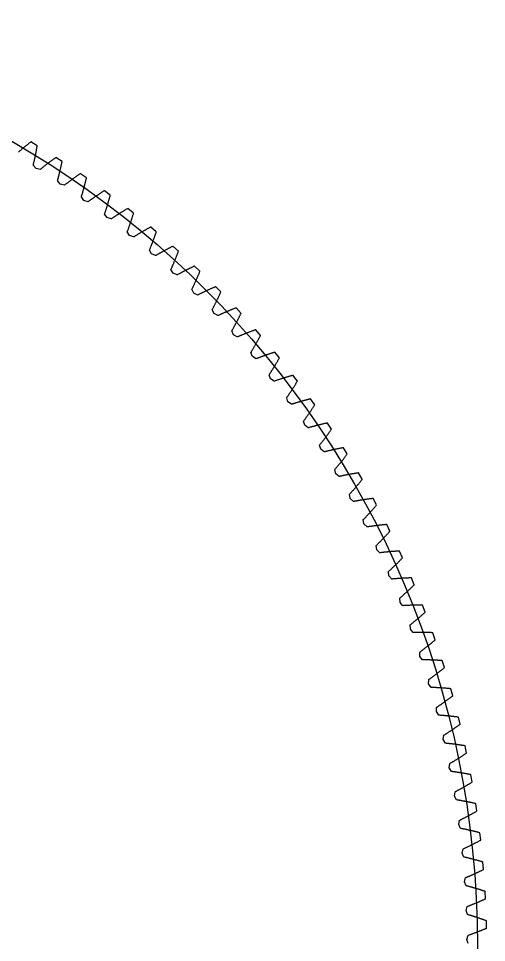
# Model space of a CAD drawing. Extents: x -119 to 119, y 119 to 356.
# Drawn here: x 59.4 to 118.7, y 238 to 355.2 of the extents above; entities that cross this region are included whole.
import ezdxf

# ---------------------------------------------------------------- set-up
doc = ezdxf.new("R2010")
doc.units = 0
doc.layers.get('0').update_dxf_attribs({"linetype": 'CONTINUOUS'})

msp = doc.modelspace()

# ---------------------------------------------------------------- linework, layer by layer
for points in [[(116.237484, 238.437872), (116.410599, 238.959588), (116.47122, 238.980528), (116.532096, 239.001667), (116.593281, 239.023031), (116.654721, 239.044621), (116.716471, 239.066409), (116.778476, 239.088422), (116.840762, 239.110661), (116.903331, 239.133126), (116.966182, 239.155817), (117.029315, 239.178733), (117.092702, 239.201875), (117.156371, 239.225243), (117.220323, 239.248837), (117.284556, 239.272657), (117.349044, 239.296702), (117.413814, 239.320973), (117.478866, 239.345498), (117.544173, 239.370249), (117.609761, 239.395226), (117.675632, 239.420428), (117.741756, 239.445885), (117.808135, 239.471567), (117.874796, 239.497503), (117.941739, 239.523665), (118.008936, 239.550053), (118.076416, 239.576695), (118.144149, 239.60359), (118.212136, 239.630712), (118.280406, 239.658088), (118.348929, 239.685717), (118.417735, 239.713572), (118.486795, 239.741682), (118.556109, 239.770045), (118.625676, 239.798662), (118.695526, 239.827506), (118.747681, 239.856292), (118.726627, 240.785283), (118.673231, 240.811671), (118.602167, 240.837325), (118.531358, 240.862753), (118.46083, 240.887956), (118.390557, 240.912904), (118.320566, 240.937627), (118.250857, 240.962095), (118.18143, 240.986366), (118.112286, 241.010384), (118.043396, 241.034175), (117.974787, 241.05774), (117.906461, 241.08108), (117.838418, 241.104166), (117.770656, 241.127054), (117.703148, 241.149717), (117.635951, 241.172153), (117.569008, 241.194336), (117.502347, 241.216321), (117.435997, 241.23808), (117.3699, 241.259642), (117.304086, 241.28095), (117.238582, 241.30206), (117.173333, 241.322945), (117.108393, 241.343632), (117.043736, 241.364093), (116.979333, 241.384328), (116.91524, 241.404366), (116.85143, 241.424178), (116.787902, 241.443792), (116.724684, 241.463181), (116.661748, 241.482372), (116.599067, 241.501366), (116.536696, 241.520133), (116.474635, 241.538704), (116.412857, 241.557076), (116.351332, 241.575223), (116.154793, 242.088585), (116.154793, 242.088585), (116.311426, 242.615466), (116.371342, 242.638298), (116.43154, 242.661355), (116.49202, 242.68461), (116.552754, 242.70812), (116.613799, 242.731854), (116.675069, 242.755815), (116.73665, 242.780002), (116.798457, 242.804414), (116.860574, 242.82908), (116.922945, 242.853944), (116.985598, 242.879062), (117.048506, 242.904433), (117.111667, 242.930003), (117.175111, 242.955826), (117.238836, 242.981903), (117.302788, 243.008206), (117.36705, 243.034764), (117.431538, 243.061546), (117.496308, 243.088555), (117.56136, 243.115846), (117.626638, 243.143334), (117.692198, 243.171105), (117.758012, 243.199102), (117.824109, 243.22738), (117.890431, 243.255856), (117.957036, 243.284615), (118.023894, 243.313627), (118.091006, 243.342866), (118.158373, 243.372386), (118.225993, 243.402132), (118.293896, 243.432132), (118.362024, 243.462415), (118.430407, 243.492923), (118.499072, 243.523714), (118.567962, 243.554758), (118.619185, 243.585153), (118.568978, 244.513015), (118.514763, 244.53771), (118.442909, 244.561134), (118.371366, 244.584333), (118.300077, 244.607278), (118.22907, 244.630025), (118.158345, 244.652518), (118.087902, 244.674813), (118.017742, 244.696883), (117.947863, 244.718727), (117.878267, 244.740317), (117.808954, 244.761738), (117.739922, 244.782904), (117.671173, 244.803845), (117.602706, 244.824589), (117.534549, 244.845106), (117.466674, 244.865426), (117.399082, 244.88552), (117.331772, 244.905389), (117.264744, 244.92506), (117.198027, 244.944533), (117.131564, 244.963781), (117.065411, 244.982802), (116.999568, 245.001627), (116.93398, 245.020253), (116.868702, 245.038682), (116.803734, 245.056886), (116.739021, 245.074892), (116.674646, 245.0927), (116.610525, 245.11031), (116.546715, 245.127695), (116.483186, 245.144911), (116.419969, 245.161901), (116.357061, 245.178721), (116.294408, 245.195344), (116.232093, 245.211741), (116.170033, 245.227969), (115.957463, 245.734896), (115.957463, 245.734896), (116.097473, 246.266462), (116.156655, 246.291156), (116.216091, 246.316077), (116.27581, 246.341223), (116.335782, 246.366623), (116.396036, 246.392277), (116.456545, 246.418128), (116.517307, 246.444234), (116.578352, 246.470593), (116.63965, 246.497179), (116.701203, 246.524018), (116.76301, 246.551083), (116.825099, 246.578402), (116.887442, 246.605975), (116.950038, 246.633774), (117.012889, 246.661827), (117.076022, 246.690134), (117.13941, 246.718667), (117.203022, 246.747482), (117.266918, 246.776522), (117.331067, 246.805817), (117.39547, 246.835366), (117.460099, 246.865168), (117.52501, 246.895225), (117.590175, 246.925536), (117.655594, 246.956128), (117.721239, 246.986947), (117.787166, 247.018048), (117.853319, 247.049375), (117.919726, 247.080984), (117.986387, 247.112846), (118.053302, 247.144992), (118.120442, 247.177362), (118.187865, 247.210016), (118.255514, 247.242951), (118.323388, 247.27614), (118.373624, 247.308116), (118.294291, 248.233974), (118.239342, 248.256947), (118.166811, 248.278086), (118.094534, 248.299026), (118.022568, 248.319742), (117.950883, 248.340231), (117.879481, 248.360494), (117.808361, 248.38056), (117.737551, 248.400429), (117.667024, 248.420043), (117.596779, 248.43946), (117.526844, 248.45868), (117.457164, 248.477673), (117.387822, 248.496469), (117.318734, 248.515039), (117.249956, 248.533412), (117.181461, 248.551587), (117.113276, 248.569536), (117.045373, 248.587288), (116.977781, 248.604842), (116.910471, 248.622199), (116.843443, 248.63933), (116.776726, 248.656292), (116.710319, 248.673056), (116.644194, 248.689594), (116.57838, 248.705963), (116.512848, 248.722106), (116.447626, 248.73808), (116.382687, 248.753856), (116.318058, 248.769434), (116.25374, 248.784816), (116.189704, 248.800027), (116.125978, 248.815042), (116.062562, 248.829858), (115.999429, 248.844506), (115.936607, 248.858955), (115.874094, 248.873208), (115.645692, 249.373192), (115.645692, 249.373192), (115.768938, 249.908907), (115.827302, 249.935436), (115.885948, 249.962218), (115.944848, 249.989255), (116.004001, 250.016518), (116.063409, 250.044035), (116.123071, 250.071777), (116.182987, 250.099802), (116.243156, 250.128052), (116.30358, 250.156557), (116.364286, 250.185287), (116.425218, 250.214299), (116.486404, 250.243566), (116.547844, 250.273058), (116.609566, 250.302804), (116.671513, 250.332833), (116.733687, 250.363087), (116.796143, 250.393623), (116.858852, 250.424414), (116.921788, 250.455458), (116.984978, 250.486757), (117.048421, 250.518309), (117.11209, 250.550144), (117.176042, 250.582204), (117.240219, 250.614547), (117.304622, 250.647172), (117.36928, 250.680051), (117.434191, 250.713184), (117.499328, 250.746599), (117.564718, 250.780268), (117.630335, 250.814219), (117.696206, 250.848424), (117.762302, 250.882912), (117.828653, 250.917682), (117.895229, 250.952706), (117.962059, 250.988012), (118.01125, 251.021568), (117.902877, 251.944434), (117.847251, 251.965686), (117.774071, 251.984538), (117.701173, 252.003193), (117.628585, 252.02165), (117.556308, 252.039882), (117.484285, 252.057888), (117.412601, 252.075724), (117.341198, 252.093335), (117.270078, 252.110748), (117.199269, 252.127935), (117.128742, 252.144953), (117.058525, 252.161746), (116.98859, 252.17834), (116.918966, 252.194737), (116.849652, 252.210937), (116.78062, 252.226939), (116.711899, 252.242743), (116.643489, 252.258378), (116.57536, 252.273788), (116.507542, 252.289028), (116.440006, 252.304042), (116.372809, 252.318887), (116.305894, 252.333562), (116.23929, 252.348012), (116.172968, 252.362293), (116.106984, 252.376404), (116.041283, 252.390317), (115.975892, 252.404033), (115.910812, 252.41758), (115.846013, 252.430929), (115.781554, 252.444109), (115.717376, 252.457119), (115.653538, 252.469932), (115.589981, 252.482604), (115.526735, 252.49505), (115.4638, 252.507355), (115.21979, 252.999917), (115.21979, 252.999917), (115.32616, 253.539216), (115.383677, 253.567579), (115.441448, 253.596196), (115.499444, 253.625068), (115.557723, 253.654165), (115.616228, 253.683544), (115.674987, 253.713149), (115.733999, 253.743037), (115.793266, 253.773178), (115.852758, 253.803545), (115.912533, 253.834194), (115.972534, 253.865098), (116.03276, 253.896255), (116.093268, 253.927666), (116.153974, 253.95936), (116.214962, 253.991308), (116.276176, 254.023509), (116.337644, 254.055993), (116.399338, 254.088731), (116.461286, 254.121722), (116.52346, 254.154996), (116.585859, 254.188524), (116.648512, 254.222335), (116.71142, 254.256399), (116.774524, 254.290745), (116.837912, 254.325374), (116.901496, 254.360257), (116.965335, 254.395422), (117.029399, 254.430869), (117.09369, 254.46657), (117.158206, 254.502581), (117.222976, 254.538847), (117.287943, 254.575366), (117.353165, 254.612196), (117.418612, 254.649309), (117.484285, 254.686675), (117.532432, 254.721783), (117.395103, 255.640812), (117.338828, 255.660285), (117.265083, 255.676852), (117.191649, 255.693192), (117.118525, 255.709335), (117.045712, 255.725309), (116.973181, 255.741057), (116.900932, 255.756608), (116.829022, 255.77196), (116.757394, 255.787144), (116.686076, 255.802102), (116.615041, 255.81689), (116.544344, 255.831453), (116.47393, 255.845874), (116.403826, 255.86007), (116.334032, 255.874068), (116.264549, 255.887897), (116.195348, 255.901557), (116.126458, 255.915019), (116.057906, 255.928283), (115.989636, 255.941378), (115.921677, 255.954276), (115.854028, 255.967004), (115.78669, 255.979563), (115.719662, 255.991924), (115.652945, 256.004116), (115.58651, 256.016139), (115.520414, 256.027964), (115.454628, 256.039648), (115.389152, 256.051135), (115.323987, 256.062452), (115.259132, 256.0736), (115.194588, 256.084578), (115.130354, 256.095387), (115.066431, 256.106027), (115.002846, 256.116497), (114.939544, 256.126827), (114.68021, 256.611487), (114.68021, 256.611487), (114.769561, 257.153862), (114.826147, 257.184003), (114.882986, 257.214426), (114.94008, 257.245104), (114.997399, 257.276036), (115.054973, 257.307221), (115.112772, 257.338661), (115.170797, 257.370382), (115.229104, 257.402358), (115.287608, 257.434588), (115.346367, 257.4671), (115.40538, 257.499866), (115.464618, 257.532914), (115.524082, 257.566216), (115.583801, 257.599801), (115.643716, 257.633639), (115.703914, 257.66776), (115.76431, 257.702135), (115.82496, 257.736792), (115.885835, 257.771731), (115.946936, 257.806924), (116.008263, 257.842399), (116.069816, 257.878157), (116.131594, 257.914196), (116.193626, 257.950518), (116.255856, 257.987094), (116.31834, 258.023981), (116.381022, 258.061121), (116.443958, 258.098572), (116.507091, 258.136277), (116.57045, 258.174264), (116.634034, 258.212562), (116.697845, 258.251113), (116.761881, 258.289975), (116.826115, 258.32912), (116.890602, 258.368546), (116.937592, 258.405122), (116.771476, 259.319381), (116.714609, 259.337076), (116.640412, 259.351328), (116.566498, 259.365355), (116.492895, 259.379212), (116.419602, 259.392872), (116.346591, 259.406334), (116.273919, 259.419598), (116.201557, 259.432693), (116.129477, 259.445619), (116.057736, 259.458347), (115.986278, 259.470878), (115.915158, 259.483239), (115.84432, 259.495403), (115.773793, 259.507397), (115.703604, 259.519222), (115.633698, 259.53085), (115.56413, 259.542336), (115.494844, 259.553597), (115.425897, 259.564717), (115.357261, 259.575667), (115.288935, 259.58642), (115.220919, 259.597031), (115.153214, 259.607445), (115.08582, 259.617718), (115.018764, 259.627793), (114.95199, 259.637728), (114.885555, 259.647464), (114.81943, 259.65706), (114.753616, 259.666486), (114.68814, 259.675771), (114.622975, 259.684887), (114.55812, 259.693833), (114.493576, 259.70261), (114.429342, 259.711246), (114.365447, 259.719713), (114.301863, 259.728039), (114.02743, 260.204317), (114.02743, 260.204317), (114.099707, 260.749232), (114.155333, 260.781151), (114.211185, 260.813324), (114.267262, 260.84578), (114.323594, 260.878489), (114.380151, 260.911481), (114.436934, 260.944727), (114.493943, 260.978227), (114.551206, 261.012037), (114.608695, 261.046101), (114.666409, 261.080419), (114.724349, 261.115048), (114.782515, 261.149931), (114.840907, 261.185067), (114.899525, 261.220514), (114.958368, 261.256216), (115.017437, 261.292199), (115.076732, 261.328464), (115.136253, 261.365012), (115.195999, 261.401842), (115.255971, 261.438954), (115.316169, 261.476349), (115.376565, 261.514026), (115.437186, 261.551984), (115.498033, 261.590226), (115.559106, 261.628749), (115.620377, 261.667554), (115.681873, 261.70667), (115.743595, 261.74604), (115.805514, 261.785721), (115.86766, 261.825712), (115.930003, 261.865957), (115.992571, 261.906512), (116.055338, 261.94735), (116.11833, 261.988498), (116.181547, 262.029928), (116.22738, 262.067971), (116.032619, 262.976558), (115.975215, 262.992475), (115.900595, 263.004356), (115.826286, 263.016069), (115.752287, 263.027612), (115.678599, 263.038957), (115.605221, 263.050133), (115.532154, 263.061111), (115.459397, 263.07192), (115.386979, 263.08256), (115.314843, 263.093031), (115.243046, 263.103304), (115.171559, 263.113435), (115.100382, 263.12337), (115.029516, 263.133163), (114.958989, 263.142758), (114.888772, 263.152184), (114.818866, 263.16147), (114.74927, 263.170585), (114.679984, 263.179504), (114.611037, 263.188281), (114.542401, 263.196917), (114.474103, 263.205355), (114.406087, 263.213652), (114.33841, 263.22178), (114.271072, 263.229767), (114.204044, 263.237585), (114.137327, 263.245261), (114.07092, 263.252768), (114.004852, 263.260134), (113.939094, 263.267331), (113.873675, 263.274387), (113.808566, 263.281301), (113.743796, 263.288046), (113.679337, 263.29465), (113.615188, 263.301113), (113.551377, 263.307435), (113.262128, 263.774851), (113.262128, 263.774851), (113.317246, 264.32177), (113.371828, 264.355439), (113.426663, 264.389334), (113.481697, 264.423539), (113.536956, 264.457998), (113.592441, 264.49274), (113.64818, 264.527764), (113.704116, 264.56307), (113.760278, 264.59863), (113.816638, 264.634472), (113.873252, 264.670625), (113.930091, 264.707031), (113.987128, 264.74372), (114.044391, 264.780691), (114.10188, 264.817945), (114.159566, 264.85548), (114.217478, 264.893326), (114.275616, 264.931426), (114.333951, 264.969837), (114.392512, 265.008501), (114.451271, 265.047476), (114.510256, 265.086733), (114.569466, 265.126301), (114.628874, 265.16615), (114.688479, 265.206282), (114.74831, 265.246697), (114.808339, 265.287421), (114.868565, 265.328428), (114.929017, 265.369746), (114.989666, 265.411345), (115.050514, 265.453255), (115.111558, 265.495447), (115.172829, 265.53795), (115.234297, 265.580735), (115.295962, 265.623858), (115.357825, 265.667236), (115.402445, 265.706691), (115.179235, 266.608729), (115.12138, 266.62284), (115.046421, 266.63238), (114.971774, 266.641749), (114.897436, 266.65095), (114.823438, 266.659981), (114.749749, 266.668814), (114.676372, 266.677507), (114.603304, 266.68603), (114.530576, 266.694384), (114.458186, 266.702596), (114.386078, 266.710612), (114.314309, 266.718486), (114.24285, 266.72619), (114.17173, 266.733726), (114.10092, 266.74112), (114.030421, 266.748345), (113.960261, 266.755428), (113.890439, 266.762343), (113.8209, 266.769088), (113.751727, 266.775692), (113.682836, 266.782155), (113.614313, 266.788448), (113.546072, 266.794601), (113.478169, 266.800612), (113.410605, 266.806482), (113.343351, 266.812183), (113.276436, 266.817743), (113.209832, 266.82319), (113.143566, 266.828468), (113.077639, 266.833604), (113.012022, 266.838599), (112.946716, 266.843454), (112.881777, 266.848167), (112.81712, 266.852739), (112.75283, 266.857198), (112.68885, 266.861516), (112.385038, 267.319619), (112.385038, 267.319619), (112.422968, 267.867977), (112.476478, 267.903339), (112.530184, 267.938956), (112.584117, 267.974854), (112.638276, 268.011063), (112.69266, 268.047526), (112.747242, 268.084272), (112.802049, 268.121299), (112.857054, 268.158637), (112.912285, 268.196229), (112.967742, 268.234132), (113.023396, 268.272288), (113.079248, 268.310755), (113.135325, 268.349504), (113.1916, 268.388564), (113.248101, 268.427906), (113.3048, 268.46753), (113.361696, 268.507436), (113.418818, 268.547652), (113.476109, 268.588151), (113.533626, 268.628961), (113.591368, 268.670052), (113.64928, 268.711454), (113.70739, 268.753138), (113.765725, 268.795133), (113.824258, 268.83741), (113.88296, 268.879997), (113.941888, 268.922867), (114.001014, 268.966075), (114.060309, 269.009566), (114.119829, 269.053338), (114.179519, 269.09745), (114.239435, 269.141843), (114.29952, 269.186547), (114.359803, 269.231562), (114.420255, 269.276886), (114.463604, 269.317724), (114.212201, 270.212312), (114.153922, 270.22456), (114.07871, 270.231757), (114.00378, 270.238784), (113.929216, 270.245642), (113.854964, 270.252331), (113.781022, 270.258879), (113.707418, 270.265257), (113.634125, 270.271466), (113.56117, 270.277534), (113.488526, 270.28346), (113.416221, 270.289218), (113.344254, 270.294834), (113.272598, 270.300281), (113.201252, 270.305586), (113.130245, 270.310751), (113.059577, 270.315775), (112.989219, 270.320629), (112.9192, 270.325342), (112.849491, 270.329914), (112.78012, 270.334345), (112.711089, 270.338635), (112.642396, 270.342783), (112.574014, 270.346791), (112.505942, 270.350657), (112.438236, 270.354383), (112.370842, 270.357995), (112.303758, 270.361466), (112.23704, 270.364768), (112.170633, 270.367986), (112.104565, 270.371034), (112.038836, 270.373969), (111.973416, 270.376791), (111.908336, 270.379613), (111.843594, 270.382153), (111.779163, 270.384693), (111.715098, 270.386951), (111.397034, 270.835289), (111.397034, 270.835289), (111.417721, 271.384578), (111.470101, 271.421606), (111.522679, 271.458888), (111.575455, 271.49648), (111.628456, 271.534354), (111.681655, 271.57251), (111.735052, 271.610949), (111.788674, 271.64967), (111.842494, 271.688701), (111.896511, 271.728043), (111.950726, 271.767639), (112.005166, 271.807545), (112.059776, 271.847762), (112.114612, 271.88826), (112.169646, 271.929042), (112.224876, 271.970133), (112.280277, 272.011535), (112.335903, 272.053219), (112.391726, 272.095186), (112.447747, 272.137491), (112.503938, 272.180078), (112.560354, 272.222948), (112.61694, 272.266156), (112.673723, 272.309646), (112.730703, 272.353447), (112.787882, 272.39753), (112.845229, 272.441952), (112.902774, 272.486656), (112.960489, 272.531699), (113.018429, 272.577024), (113.07651, 272.622659), (113.134817, 272.668605), (113.193266, 272.714861), (113.25194, 272.761456), (113.310755, 272.808333), (113.369796, 272.855521), (113.411847, 272.897713), (113.132447, 273.783947), (113.073801, 273.794389), (112.998391, 273.799187), (112.92332, 273.803844), (112.848559, 273.808359), (112.774109, 273.812734), (112.700026, 273.816939), (112.626253, 273.821003), (112.55279, 273.824926), (112.479695, 273.828708), (112.40691, 273.832348), (112.334435, 273.83582), (112.262327, 273.839178), (112.19053, 273.842367), (112.119071, 273.845443), (112.047923, 273.84835), (111.977142, 273.851172), (111.906671, 273.853712), (111.836539, 273.856252), (111.766717, 273.85851), (111.697262, 273.860768), (111.628118, 273.862744), (111.559312, 273.864719), (111.490816, 273.866695), (111.422688, 273.868388), (111.35487, 273.870081), (111.287419, 273.871492), (111.220278, 273.872904), (111.153476, 273.874032), (111.086985, 273.875161), (111.02086, 273.87629), (110.955046, 273.877137), (110.889598, 273.877984), (110.824462, 273.878548), (110.759663, 273.879112), (110.695204, 273.879395), (110.631083, 273.879677), (110.299105, 274.317799), (110.299105, 274.317799), (110.302548, 274.867483), (110.353715, 274.906119), (110.405079, 274.945038), (110.45667, 274.984266), (110.508457, 275.023778), (110.560414, 275.063599), (110.612597, 275.103703), (110.66495, 275.144089), (110.717528, 275.184785), (110.770275, 275.225792), (110.823248, 275.267081), (110.87639, 275.308681), (110.92973, 275.350591), (110.98324, 275.392783), (111.036975, 275.435286), (111.090879, 275.478099), (111.144981, 275.521194), (111.199253, 275.5646), (111.253722, 275.608316), (111.308388, 275.652343), (111.363224, 275.69668), (111.418257, 275.741328), (111.47346, 275.786257), (111.52886, 275.831526), (111.58443, 275.877105), (111.640197, 275.922966), (111.696105, 275.969166), (111.752239, 276.015648), (111.808514, 276.062468), (111.864987, 276.109599), (111.921629, 276.157041), (111.97844, 276.204793), (112.035421, 276.252884), (112.092599, 276.301256), (112.149918, 276.349968), (112.207435, 276.399018), (112.248132, 276.44248), (111.941046, 277.319514), (111.882118, 277.328094), (111.806567, 277.330634), (111.731383, 277.332892), (111.656509, 277.335149), (111.581974, 277.337125), (111.507778, 277.3391), (111.43392, 277.340794), (111.360402, 277.342487), (111.287193, 277.343898), (111.214323, 277.345309), (111.14182, 277.346438), (111.0696, 277.347567), (110.997746, 277.348414), (110.926231, 277.34926), (110.855054, 277.349825), (110.784188, 277.350389), (110.713661, 277.350954), (110.643501, 277.351236), (110.573651, 277.351405), (110.504139, 277.35149), (110.434967, 277.351434), (110.366133, 277.351264), (110.297637, 277.350982), (110.229481, 277.3507), (110.161634, 277.350135), (110.094155, 277.349571), (110.027014, 277.348724), (109.960212, 277.347878), (109.893721, 277.346749), (109.827596, 277.34562), (109.76181, 277.344491), (109.696335, 277.34308), (109.631226, 277.341669), (109.566456, 277.340258), (109.501996, 277.338564), (109.437904, 277.336871), (109.092323, 277.764353), (109.092323, 277.764353), (109.078494, 278.313868), (109.128419, 278.354084), (109.178542, 278.394612), (109.228862, 278.435449), (109.27938, 278.476569), (109.330095, 278.517999), (109.38098, 278.559712), (109.432034, 278.601734), (109.483313, 278.644068), (109.534762, 278.686712), (109.586381, 278.729638), (109.638197, 278.772902), (109.690182, 278.816449), (109.742365, 278.860306), (109.794717, 278.904474), (109.847267, 278.948952), (109.899986, 278.993741), (109.952875, 279.03884), (110.005932, 279.08425), (110.059188, 279.12997), (110.112612, 279.176), (110.166206, 279.222341), (110.21997, 279.268992), (110.273931, 279.315954), (110.328033, 279.363255), (110.382332, 279.410866), (110.436773, 279.458787), (110.491411, 279.507019), (110.54619, 279.555589), (110.601139, 279.60447), (110.656257, 279.653661), (110.711544, 279.703191), (110.767001, 279.753032), (110.822627, 279.803183), (110.878394, 279.853672), (110.934331, 279.904472), (110.973644, 279.949204), (110.639154, 280.816163), (110.579972, 280.822908), (110.504422, 280.822964), (110.429181, 280.822908), (110.354279, 280.82271), (110.279744, 280.822428), (110.20552, 280.821864), (110.131634, 280.821299), (110.058087, 280.820735), (109.984879, 280.819888), (109.912009, 280.819042), (109.839478, 280.817913), (109.767285, 280.816784), (109.695432, 280.815373), (109.623916, 280.813962), (109.55274, 280.812268), (109.481902, 280.810575), (109.411403, 280.808882), (109.341271, 280.806906), (109.271449, 280.80493), (109.201966, 280.802955), (109.132822, 280.800697), (109.064044, 280.798439), (108.995577, 280.795899), (108.927477, 280.793359), (108.859687, 280.790819), (108.792264, 280.787997), (108.725152, 280.785147), (108.658406, 280.782183), (108.591999, 280.779107), (108.525931, 280.775946), (108.460201, 280.772672), (108.394839, 280.769314), (108.329786, 280.765843), (108.265101, 280.762287), (108.200726, 280.758646), (108.136718, 280.754892), (107.777873, 281.171311), (107.777873, 281.171311), (107.7468, 281.720121), (107.795427, 281.76189), (107.84428, 281.803969), (107.893273, 281.846359), (107.942493, 281.889031), (107.991854, 281.932041), (108.041412, 281.975334), (108.091139, 282.018938), (108.141036, 282.06288), (108.191131, 282.107104), (108.241366, 282.151638), (108.291799, 282.196484), (108.342402, 282.241667), (108.393174, 282.287133), (108.444115, 282.332938), (108.495253, 282.379025), (108.546533, 282.42545), (108.597982, 282.472186), (108.649601, 282.519233), (108.701388, 282.566618), (108.753317, 282.614285), (108.805444, 282.662291), (108.857711, 282.710636), (108.910148, 282.759263), (108.962754, 282.808228), (109.01553, 282.857533), (109.068447, 282.907147), (109.121533, 282.957072), (109.17476, 283.007336), (109.228156, 283.05791), (109.281722, 283.108795), (109.335401, 283.160047), (109.389277, 283.211609), (109.443294, 283.263481), (109.497453, 283.315692), (109.551752, 283.368242), (109.589655, 283.414188), (109.2281, 284.270196), (109.168748, 284.275078), (109.093198, 284.272821), (109.018014, 284.270281), (108.943168, 284.267741), (108.868662, 284.265201), (108.794494, 284.262378), (108.720664, 284.2595), (108.647174, 284.25648), (108.574022, 284.253376), (108.501208, 284.25013), (108.428762, 284.246772), (108.356654, 284.243328), (108.284857, 284.239744), (108.213426, 284.236075), (108.142334, 284.232294), (108.071581, 284.228399), (108.001195, 284.22442), (107.931119, 284.220327), (107.86141, 284.216122), (107.79204, 284.211832), (107.72298, 284.20743), (107.654316, 284.202942), (107.585962, 284.198342), (107.517946, 284.193657), (107.450297, 284.18886), (107.382987, 284.183977), (107.316016, 284.17901), (107.249412, 284.173958), (107.183118, 284.168794), (107.11719, 284.163544), (107.051602, 284.158238), (106.986352, 284.15282), (106.921441, 284.147316), (106.856897, 284.141728), (106.792691, 284.136056), (106.728824, 284.130298), (106.357081, 284.535231), (106.357081, 284.535231), (106.308765, 285.082798), (106.356065, 285.126091), (106.403563, 285.169666), (106.451231, 285.21358), (106.499039, 285.257776), (106.547045, 285.302311), (106.59522, 285.347156), (106.643537, 285.392312), (106.692051, 285.437778), (106.740706, 285.483554), (106.789559, 285.529641), (106.838552, 285.576066), (106.887716, 285.622802), (106.93702, 285.669849), (106.986493, 285.717206), (107.036136, 285.764901), (107.085948, 285.812907), (107.135902, 285.861224), (107.186024, 285.909879), (107.236288, 285.958844), (107.286721, 286.008149), (107.337296, 286.057763), (107.388039, 286.107717), (107.438924, 286.15798), (107.48995, 286.208583), (107.541145, 286.259496), (107.592481, 286.310747), (107.643958, 286.362309), (107.695605, 286.41421), (107.747364, 286.466449), (107.799293, 286.519027), (107.851363, 286.571916), (107.903574, 286.625143), (107.955927, 286.67868), (108.00842, 286.732585), (108.061083, 286.7868), (108.097489, 286.833931), (107.709236, 287.678142), (107.649744, 287.681162), (107.574334, 287.676477), (107.499263, 287.671708), (107.42453, 287.666797), (107.350137, 287.661802), (107.276082, 287.656693), (107.202393, 287.6515), (107.129016, 287.646166), (107.056005, 287.640748), (106.983361, 287.635216), (106.911027, 287.6296), (106.83906, 287.623899), (106.767432, 287.618057), (106.696143, 287.612159), (106.625192, 287.606147), (106.554609, 287.600023), (106.484364, 287.593814), (106.414457, 287.587521), (106.344918, 287.581142), (106.275717, 287.57468), (106.206854, 287.568104), (106.138331, 287.561443), (106.070174, 287.554726), (106.002356, 287.547897), (105.934877, 287.540982), (105.867736, 287.533983), (105.800962, 287.526928), (105.734527, 287.519759), (105.668459, 287.512534), (105.60273, 287.505225), (105.537339, 287.49783), (105.472286, 287.49038), (105.407601, 287.482844), (105.343226, 287.475224), (105.279246, 287.467548), (105.215577, 287.459787), (104.831303, 287.852866), (104.831303, 287.852866), (104.765828, 288.398627), (104.811745, 288.44336), (104.857832, 288.48843), (104.904088, 288.533812), (104.950514, 288.579504), (104.997081, 288.625506), (105.043817, 288.671847), (105.090722, 288.718498), (105.137768, 288.76546), (105.184984, 288.812732), (105.232341, 288.860343), (105.279839, 288.908292), (105.327506, 288.956524), (105.375343, 289.005123), (105.423293, 289.054004), (105.471412, 289.103223), (105.5197, 289.152782), (105.568101, 289.20265), (105.616671, 289.252858), (105.665383, 289.303375), (105.714236, 289.354232), (105.763229, 289.405427), (105.812364, 289.456932), (105.86164, 289.508777), (105.911057, 289.56096), (105.960644, 289.613453), (106.010343, 289.666285), (106.060184, 289.719456), (106.110165, 289.772965), (106.16026, 289.826785), (106.210523, 289.880943), (106.2609, 289.935468), (106.311418, 289.990304), (106.362048, 290.045479), (106.41282, 290.100992), (106.463733, 290.156815), (106.498672, 290.205075), (106.084088, 291.036671), (106.024539, 291.0378), (105.949298, 291.030745), (105.874397, 291.023604), (105.799862, 291.01638), (105.725666, 291.009042), (105.651808, 291.001619), (105.578317, 290.994084), (105.505165, 290.986464), (105.432352, 290.978759), (105.359906, 290.970942), (105.287798, 290.963068), (105.216029, 290.955081), (105.144626, 290.947009), (105.073563, 290.938853), (105.002838, 290.930612), (104.93248, 290.922315), (104.862461, 290.913905), (104.792808, 290.90541), (104.723494, 290.896858), (104.654519, 290.888194), (104.585883, 290.879474), (104.517613, 290.870668), (104.449711, 290.861806), (104.382118, 290.85286), (104.314893, 290.843829), (104.248035, 290.834741), (104.181515, 290.825569), (104.115334, 290.81634), (104.04952, 290.807027), (103.984044, 290.797657), (103.918907, 290.788203), (103.854137, 290.77872), (103.789706, 290.769153), (103.725613, 290.759529), (103.661887, 290.749821), (103.598528, 290.740084), (103.202091, 291.120886), (103.202091, 291.120886), (103.119484, 291.664334), (103.163991, 291.710477), (103.208638, 291.756987), (103.253455, 291.80378), (103.298413, 291.850911), (103.343512, 291.898352), (103.388781, 291.946132), (103.43419, 291.994223), (103.479741, 292.042652), (103.525433, 292.091392), (103.571266, 292.140471), (103.61724, 292.18986), (103.663383, 292.239587), (103.709639, 292.289653), (103.756065, 292.34003), (103.802603, 292.390745), (103.849283, 292.441771), (103.896104, 292.493164), (103.943065, 292.544867), (103.990168, 292.59688), (104.037412, 292.649261), (104.084769, 292.701952), (104.132267, 292.754981), (104.179906, 292.80835), (104.227658, 292.862028), (104.275551, 292.916074), (104.323557, 292.970458), (104.371704, 293.025153), (104.419993, 293.080186), (104.468394, 293.135586), (104.516908, 293.191297), (104.565535, 293.247346), (104.614303, 293.303762), (104.663212, 293.360489), (104.712206, 293.417554), (104.76134, 293.474987), (104.794756, 293.524291), (104.354235, 294.342481), (104.294686, 294.341635), (104.2197, 294.332237), (104.14508, 294.322754), (104.070799, 294.313187), (103.996857, 294.303506), (103.923282, 294.29377), (103.850045, 294.283948), (103.777175, 294.274014), (103.704644, 294.264024), (103.63248, 294.253948), (103.560654, 294.243816), (103.489167, 294.233572), (103.418047, 294.223271), (103.347294, 294.212885), (103.276852, 294.202443), (103.206804, 294.191916), (103.137067, 294.181304), (103.067725, 294.170636), (102.998693, 294.159884), (102.930029, 294.149074), (102.861731, 294.138209), (102.793772, 294.127259), (102.726151, 294.116252), (102.658898, 294.105189), (102.591983, 294.094069), (102.525435, 294.082865), (102.459226, 294.071633), (102.393383, 294.060316), (102.327879, 294.048942), (102.262714, 294.037512), (102.197916, 294.026054), (102.133485, 294.014511), (102.069392, 294.00294), (102.005638, 293.991284), (101.942251, 293.9796), (101.879202, 293.96786), (101.471024, 294.336018), (101.471024, 294.336018), (101.371372, 294.876615), (101.414411, 294.924141), (101.457591, 294.972006), (101.500912, 295.02021), (101.544374, 295.068724), (101.587949, 295.117576), (101.631694, 295.16674), (101.675551, 295.216241), (101.719578, 295.266082), (101.763717, 295.316233), (101.807998, 295.366722), (101.852391, 295.417522), (101.896926, 295.468689), (101.941602, 295.520166), (101.986419, 295.571982), (102.031348, 295.624137), (102.076419, 295.676602), (102.121603, 295.729434), (102.166928, 295.782577), (102.212366, 295.836058), (102.257916, 295.889878), (102.303608, 295.944036), (102.349413, 295.998533), (102.39533, 296.053369), (102.441389, 296.108543), (102.487561, 296.164056), (102.533845, 296.219908), (102.580242, 296.276099), (102.626781, 296.332628), (102.673404, 296.389496), (102.72014, 296.44673), (102.767017, 296.504275), (102.813979, 296.562187), (102.861054, 296.620438), (102.908241, 296.679027), (102.955542, 296.737955), (102.987404, 296.788276), (102.521399, 297.592242), (102.461907, 297.589702), (102.387259, 297.577962), (102.31295, 297.566136), (102.239008, 297.554227), (102.165432, 297.54226), (102.092196, 297.53021), (102.019298, 297.518074), (101.946766, 297.505882), (101.874602, 297.493605), (101.802777, 297.481272), (101.731318, 297.468883), (101.660198, 297.456408), (101.589417, 297.443878), (101.519002, 297.431262), (101.448955, 297.418619), (101.379246, 297.405891), (101.309904, 297.393106), (101.2409, 297.380265), (101.172264, 297.367339), (101.103966, 297.354385), (101.036035, 297.341375), (100.968443, 297.328308), (100.901218, 297.315184), (100.834359, 297.302005), (100.767811, 297.288768), (100.701658, 297.275504), (100.635844, 297.262183), (100.570369, 297.248806), (100.50526, 297.2354), (100.44049, 297.22191), (100.376087, 297.20842), (100.312051, 297.194873), (100.248353, 297.18127), (100.184994, 297.167639), (100.122002, 297.153979), (100.059377, 297.140263), (99.639797, 297.495412), (99.639797, 297.495412), (99.52324, 298.032593), (99.564754, 298.081474), (99.60641, 298.130666), (99.648179, 298.180196), (99.690089, 298.230064), (99.73214, 298.280243), (99.774304, 298.330761), (99.81661, 298.381618), (99.859028, 298.432813), (99.901558, 298.484318), (99.94423, 298.536162), (99.987015, 298.588374), (100.029941, 298.640895), (100.07298, 298.693755), (100.116132, 298.746954), (100.159397, 298.800492), (100.202802, 298.85434), (100.246293, 298.908555), (100.289924, 298.963108), (100.333669, 299.018), (100.377498, 299.073231), (100.421468, 299.128773), (100.465551, 299.184681), (100.509719, 299.240956), (100.554028, 299.297542), (100.598422, 299.354466), (100.642928, 299.411757), (100.687547, 299.469358), (100.73228, 299.527327), (100.777096, 299.585634), (100.822026, 299.644308), (100.867041, 299.703292), (100.912196, 299.762644), (100.957408, 299.822362), (101.002733, 299.882391), (101.048171, 299.942786), (101.078397, 299.994094), (100.587387, 300.783018), (100.528007, 300.778531), (100.453754, 300.764448), (100.379869, 300.75028), (100.30635, 300.736056), (100.23317, 300.721776), (100.160356, 300.707439), (100.087882, 300.693018), (100.015774, 300.678568), (99.944005, 300.664033), (99.872602, 300.649442), (99.801567, 300.634795), (99.73087, 300.62012), (99.660541, 300.605359), (99.59055, 300.590543), (99.520925, 300.575698), (99.451668, 300.560796), (99.382749, 300.545839), (99.314198, 300.530824), (99.245984, 300.515782), (99.178138, 300.500683), (99.110631, 300.485528), (99.043518, 300.470344), (98.976716, 300.455104), (98.910281, 300.439836), (98.844213, 300.42454), (98.778483, 300.409187), (98.713121, 300.393806), (98.648125, 300.378368), (98.583468, 300.36293), (98.519149, 300.347436), (98.455198, 300.331914), (98.391613, 300.316364), (98.328367, 300.300757), (98.265488, 300.28515), (98.202948, 300.269515), (98.140774, 300.253823), (97.710272, 300.595623), (97.710272, 300.595623), (97.576894, 301.12891), (97.616857, 301.179032), (97.656932, 301.229522), (97.697121, 301.28035), (97.73745, 301.331489), (97.777893, 301.382966), (97.818448, 301.43481), (97.859144, 301.486965), (97.899926, 301.539458), (97.94082, 301.59229), (97.981855, 301.645461), (98.022974, 301.698942), (98.064235, 301.75279), (98.105581, 301.806977), (98.147039, 301.861502), (98.188611, 301.916366), (98.230295, 301.971597), (98.272064, 302.027138), (98.313946, 302.083018), (98.35594, 302.139265), (98.398048, 302.195823), (98.44024, 302.252747), (98.482545, 302.31001), (98.524935, 302.36764), (98.567438, 302.42558), (98.610025, 302.483887), (98.652697, 302.542533), (98.695482, 302.601517), (98.73838, 302.660868), (98.781334, 302.720558), (98.824401, 302.780587), (98.867553, 302.840983), (98.910789, 302.901717), (98.954138, 302.962818), (98.997544, 303.024258), (99.041063, 303.086036), (99.06968, 303.138276), (98.554117, 303.911367), (98.494906, 303.905045), (98.421134, 303.88862), (98.347728, 303.872138), (98.274688, 303.855628), (98.201988, 303.839062), (98.129654, 303.822439), (98.05766, 303.805759), (97.98606, 303.789024), (97.914799, 303.77226), (97.843876, 303.755439), (97.773321, 303.738562), (97.703132, 303.721657), (97.63331, 303.704696), (97.563827, 303.687706), (97.494711, 303.67066), (97.425933, 303.653585), (97.357523, 303.636482), (97.289479, 303.619323), (97.221774, 303.602136), (97.154436, 303.58492), (97.087436, 303.567648), (97.020803, 303.550376), (96.954538, 303.533048), (96.88861, 303.515691), (96.82305, 303.498335), (96.757857, 303.480922), (96.693002, 303.46348), (96.628514, 303.446039), (96.564365, 303.428541), (96.500583, 303.411043), (96.43714, 303.393517), (96.374063, 303.375963), (96.311353, 303.358409), (96.248982, 303.340826), (96.186978, 303.323216), (96.125312, 303.305605), (95.684284, 303.633717), (95.684284, 303.633717), (95.534226, 304.162516), (95.572608, 304.213909), (95.611075, 304.265612), (95.649655, 304.317682), (95.688348, 304.370063), (95.727153, 304.42281), (95.766072, 304.475868), (95.805103, 304.529264), (95.844219, 304.583028), (95.883448, 304.637101), (95.922761, 304.691542), (95.962188, 304.746321), (96.001727, 304.801439), (96.041351, 304.856896), (96.081088, 304.912691), (96.12091, 304.968825), (96.160844, 305.025326), (96.200863, 305.082166), (96.240967, 305.139344), (96.281184, 305.196861), (96.321457, 305.254745), (96.361843, 305.312939), (96.402342, 305.371528), (96.442897, 305.430428), (96.483565, 305.489695), (96.52429, 305.5493), (96.565127, 305.609272), (96.606021, 305.669583), (96.647028, 305.730233), (96.688092, 305.791249), (96.72924, 305.852604), (96.770472, 305.914326), (96.81179, 305.976387), (96.853192, 306.038786), (96.89465, 306.101581), (96.936193, 306.164686), (96.963145, 306.2178), (96.423593, 306.974325), (96.36458, 306.96614), (96.291372, 306.947401), (96.21853, 306.928633), (96.146027, 306.909837), (96.073891, 306.890984), (96.002122, 306.872104), (95.930692, 306.853167), (95.859628, 306.834201), (95.788932, 306.81518), (95.718602, 306.796158), (95.648611, 306.77708), (95.578986, 306.757973), (95.509701, 306.738838), (95.44081, 306.719647), (95.37223, 306.700456), (95.304046, 306.681237), (95.236199, 306.661989), (95.16872, 306.642685), (95.101608, 306.623381), (95.034834, 306.604049), (94.968427, 306.584717), (94.902359, 306.565328), (94.836686, 306.54594), (94.771323, 306.526551), (94.706355, 306.507106), (94.641726, 306.487661), (94.577436, 306.468216), (94.513541, 306.448742), (94.449985, 306.429241), (94.386767, 306.409739), (94.323916, 306.390238), (94.261432, 306.370708), (94.199287, 306.351178), (94.137508, 306.331648), (94.076097, 306.312118), (94.015024, 306.29256), (93.563892, 306.606674), (93.563892, 306.606674), (93.397296, 307.130506), (93.434013, 307.183056), (93.470871, 307.235973), (93.507786, 307.2892), (93.544813, 307.342794), (93.581954, 307.396698), (93.619179, 307.45097), (93.656489, 307.50558), (93.693911, 307.560528), (93.731419, 307.615816), (93.769011, 307.67147), (93.806716, 307.727435), (93.844505, 307.783766), (93.882351, 307.840436), (93.92031, 307.897474), (93.958354, 307.954849), (93.996482, 308.012564), (94.034695, 308.070617), (94.072992, 308.129037), (94.111374, 308.187796), (94.149841, 308.246893), (94.188365, 308.306357), (94.227001, 308.36616), (94.265694, 308.42633), (94.304471, 308.486838), (94.343305, 308.547685), (94.382223, 308.608899), (94.421226, 308.67048), (94.460286, 308.732372), (94.49943, 308.794658), (94.538631, 308.857283), (94.577916, 308.920247), (94.617258, 308.983578), (94.656656, 309.047275), (94.696139, 309.111311), (94.735678, 309.175714), (94.760965, 309.229647), (94.197876, 309.968844), (94.139173, 309.958796), (94.066586, 309.937799), (93.994365, 309.916745), (93.922483, 309.895663), (93.850996, 309.874553), (93.779848, 309.853415), (93.709038, 309.832248), (93.638624, 309.811081), (93.568548, 309.789858), (93.498839, 309.768607), (93.429497, 309.747356), (93.360494, 309.726076), (93.291858, 309.704768), (93.223588, 309.683432), (93.155657, 309.662096), (93.088121, 309.640732), (93.020896, 309.619368), (92.954066, 309.597975), (92.887574, 309.576555), (92.82145, 309.555134), (92.755692, 309.533713), (92.690273, 309.512293), (92.62522, 309.490844), (92.560507, 309.469395), (92.496188, 309.447918), (92.43218, 309.426469), (92.368568, 309.404992), (92.305293, 309.383515), (92.242386, 309.362038), (92.179817, 309.34056), (92.117616, 309.319083), (92.055752, 309.297634), (91.994256, 309.276157), (91.933127, 309.25468), (91.872336, 309.233231), (91.811912, 309.211782), (91.351156, 309.511531), (91.351156, 309.511531), (91.168192, 310.029888), (91.203244, 310.083567), (91.238409, 310.137612), (91.273658, 310.191968), (91.308964, 310.246691), (91.344383, 310.301753), (91.379887, 310.357153), (91.415475, 310.41292), (91.451148, 310.469026), (91.486905, 310.52547), (91.522748, 310.582254), (91.558646, 310.639404), (91.594658, 310.696892), (91.630726, 310.75472), (91.66685, 310.812914), (91.703088, 310.871447), (91.739381, 310.930318), (91.77576, 310.989557), (91.812195, 311.049134), (91.848714, 311.109078), (91.88529, 311.16936), (91.921951, 311.23001), (91.958668, 311.290998), (91.995442, 311.352353), (92.0323, 311.414047), (92.069214, 311.47608), (92.106186, 311.538507), (92.143241, 311.601245), (92.180354, 311.664378), (92.217494, 311.72785), (92.254719, 311.79166), (92.292001, 311.855838), (92.329339, 311.920382), (92.366733, 311.985265), (92.404184, 312.050515), (92.441663, 312.116131), (92.465229, 312.170826), (91.879222, 312.891988), (91.820859, 312.880107), (91.748977, 312.856824), (91.677434, 312.833512), (91.606285, 312.810172), (91.535476, 312.786832), (91.465005, 312.763493), (91.394929, 312.740096), (91.325192, 312.7167), (91.255822, 312.693304), (91.186818, 312.66988), (91.118154, 312.646455), (91.049884, 312.623002), (90.981953, 312.599578), (90.914361, 312.576097), (90.847164, 312.552644), (90.780306, 312.529164), (90.713814, 312.505683), (90.647661, 312.482202), (90.581903, 312.458721), (90.516456, 312.43524), (90.451404, 312.411759), (90.38669, 312.388278), (90.322344, 312.364797), (90.258364, 312.341316), (90.194723, 312.317864), (90.131448, 312.294383), (90.068513, 312.27093), (90.005944, 312.247478), (89.943742, 312.224053), (89.881879, 312.200629), (89.820383, 312.177204), (89.759254, 312.153808), (89.698463, 312.130412), (89.638011, 312.107044), (89.577954, 312.083676), (89.518208, 312.060336), (89.04828, 312.345493), (89.04828, 312.345493), (88.849115, 312.857811), (88.882474, 312.912591), (88.915917, 312.96768), (88.949417, 313.023137), (88.98303, 313.078961), (89.016699, 313.135095), (89.050424, 313.191596), (89.084263, 313.248435), (89.11813, 313.305642), (89.152109, 313.363158), (89.186145, 313.42107), (89.220238, 313.479293), (89.254415, 313.537882), (89.288648, 313.596838), (89.322938, 313.656133), (89.357313, 313.715767), (89.391744, 313.775767), (89.426232, 313.836106), (89.460776, 313.896812), (89.495404, 313.957857), (89.530061, 314.019269), (89.564803, 314.081019), (89.599572, 314.143136), (89.634427, 314.20562), (89.66931, 314.268443), (89.704277, 314.331632), (89.739272, 314.39516), (89.774324, 314.459056), (89.809433, 314.523289), (89.84457, 314.58789), (89.879763, 314.652858), (89.915012, 314.718192), (89.95029, 314.783865), (89.985624, 314.849905), (90.021015, 314.916284), (90.056434, 314.983029), (90.078278, 315.038458), (89.469891, 315.740852), (89.411923, 315.727136), (89.340803, 315.701595), (89.27005, 315.676054), (89.199635, 315.650513), (89.129616, 315.624944), (89.059935, 315.599403), (88.990593, 315.573833), (88.921646, 315.548264), (88.853038, 315.522695), (88.784797, 315.497097), (88.716922, 315.471528), (88.649415, 315.445958), (88.582246, 315.420389), (88.515444, 315.39482), (88.449009, 315.36925), (88.382912, 315.343681), (88.317183, 315.31814), (88.25182, 315.292599), (88.186796, 315.267058), (88.122167, 315.241517), (88.057849, 315.216004), (87.993926, 315.190519), (87.930341, 315.165034), (87.867123, 315.13955), (87.804244, 315.114093), (87.741732, 315.088637), (87.679586, 315.063237), (87.61778, 315.037837), (87.55634, 315.012437), (87.495267, 314.987093), (87.434533, 314.96175), (87.374137, 314.936434), (87.314109, 314.911147), (87.254447, 314.885888), (87.195124, 314.860658), (87.136168, 314.835455), (86.65749, 315.105683), (86.65749, 315.105683), (86.442352, 315.61151), (86.473961, 315.667305), (86.505655, 315.723439), (86.537405, 315.779912), (86.56924, 315.836752), (86.601131, 315.89393), (86.633078, 315.951447), (86.66511, 316.00933), (86.697171, 316.067553), (86.729316, 316.126142), (86.761518, 316.18507), (86.793776, 316.244337), (86.82609, 316.30397), (86.858461, 316.363971), (86.89086, 316.42431), (86.923344, 316.485016), (86.955884, 316.546061), (86.988452, 316.607444), (87.021077, 316.669222), (87.053759, 316.731311), (87.086496, 316.793795), (87.119262, 316.856618), (87.152085, 316.919779), (87.184936, 316.983308), (87.217843, 317.047203), (87.250778, 317.111436), (87.28377, 317.176065), (87.31679, 317.241005), (87.349866, 317.306339), (87.382971, 317.372012), (87.416104, 317.438052), (87.449293, 317.504431), (87.482511, 317.571205), (87.515728, 317.638317), (87.549002, 317.705768), (87.582333, 317.773614), (87.602399, 317.829692), (86.972281, 318.512613), (86.914764, 318.497091), (86.844491, 318.469349), (86.774556, 318.441578), (86.704988, 318.413836), (86.635788, 318.386093), (86.566954, 318.358351), (86.498458, 318.330636), (86.43033, 318.302894), (86.362568, 318.27518), (86.295174, 318.247494), (86.228118, 318.21978), (86.161428, 318.192094), (86.095106, 318.164436), (86.029151, 318.136778), (85.963534, 318.109148), (85.898284, 318.081519), (85.833402, 318.053918), (85.768857, 318.026316), (85.704708, 317.998771), (85.64087, 317.971226), (85.577426, 317.943682), (85.514321, 317.916193), (85.451555, 317.888733), (85.389184, 317.861273), (85.327123, 317.833869), (85.265458, 317.806465), (85.204131, 317.77909), (85.143171, 317.75177), (85.082549, 317.72448), (85.022267, 317.697217), (84.962379, 317.669982), (84.90283, 317.642776), (84.84362, 317.615626), (84.784777, 317.588505), (84.726272, 317.561412), (84.668134, 317.534375), (84.181216, 317.789447), (84.181216, 317.789447), (83.950274, 318.288275), (83.980133, 318.345002), (84.010048, 318.402123), (84.04002, 318.459556), (84.070021, 318.517355), (84.100106, 318.575521), (84.130247, 318.634025), (84.160416, 318.692869), (84.190671, 318.752079), (84.220925, 318.811628), (84.251264, 318.871544), (84.281659, 318.931826), (84.312054, 318.992448), (84.342534, 319.053408), (84.373043, 319.114734), (84.403607, 319.176428), (84.4342, 319.238461), (84.464821, 319.30086), (84.495499, 319.363598), (84.526205, 319.426703), (84.556967, 319.490175), (84.587729, 319.553985), (84.618548, 319.618162), (84.649395, 319.682707), (84.680298, 319.74759), (84.711201, 319.812839), (84.742133, 319.878456), (84.773121, 319.944411), (84.804109, 320.010734), (84.835125, 320.077423), (84.866198, 320.144479), (84.89727, 320.211873), (84.928371, 320.279635), (84.959472, 320.347763), (84.990601, 320.416259), (85.021759, 320.485093), (85.040103, 320.541763), (84.388819, 321.204562), (84.331838, 321.187233), (84.26244, 321.15729), (84.193436, 321.127374), (84.124772, 321.097458), (84.056474, 321.067543), (83.988515, 321.037656), (83.920951, 321.007796), (83.853726, 320.977937), (83.786867, 320.948106), (83.720376, 320.918304), (83.654223, 320.888501), (83.588465, 320.858755), (83.523018, 320.829009), (83.457965, 320.799291), (83.393252, 320.769601), (83.328905, 320.739939), (83.264925, 320.710334), (83.201284, 320.680729), (83.13801, 320.651152), (83.075074, 320.621604), (83.012506, 320.592111), (82.950304, 320.562647), (82.888441, 320.533212), (82.826945, 320.503832), (82.765815, 320.474481), (82.705025, 320.445158), (82.644573, 320.415892), (82.584488, 320.386654), (82.524769, 320.357444), (82.46539, 320.328318), (82.406377, 320.299221), (82.347703, 320.270152), (82.289396, 320.24114), (82.231428, 320.212184), (82.173798, 320.183284), (82.116535, 320.154441), (81.621856, 320.394076), (81.621856, 320.394076), (81.375335, 320.885397), (81.403416, 320.943055), (81.431525, 321.00108), (81.459663, 321.059443), (81.487857, 321.118145), (81.516107, 321.177214), (81.544386, 321.23665), (81.572693, 321.296425), (81.601056, 321.356538), (81.629448, 321.417019), (81.657867, 321.477866), (81.686344, 321.539052), (81.714848, 321.600604), (81.743381, 321.662496), (81.77197, 321.724754), (81.800559, 321.787379), (81.829176, 321.850343), (81.85785, 321.913673), (81.886524, 321.977343), (81.915254, 322.041379), (81.943984, 322.105782), (81.972743, 322.170524), (82.001529, 322.235661), (82.030344, 322.301108), (82.059159, 322.36695), (82.08803, 322.433132), (82.116874, 322.49968), (82.145773, 322.566594), (82.174673, 322.633848), (82.203572, 322.701497), (82.2325, 322.769456), (82.261456, 322.83781), (82.290412, 322.906531), (82.319368, 322.975591), (82.348352, 323.045018), (82.377308, 323.114811), (82.393846, 323.172018), (81.722073, 323.814045), (81.665657, 323.794938), (81.597246, 323.762822), (81.529202, 323.730761), (81.461525, 323.698701), (81.394187, 323.666668), (81.327216, 323.634636), (81.260611, 323.60266), (81.194374, 323.570713), (81.128475, 323.538822), (81.062943, 323.506931), (80.997778, 323.475068), (80.93298, 323.443261), (80.86852, 323.411483), (80.804399, 323.379733), (80.740673, 323.34804), (80.677286, 323.316374), (80.614266, 323.284737), (80.551584, 323.253156), (80.48927, 323.221604), (80.427294, 323.190108), (80.365685, 323.158668), (80.304442, 323.127257), (80.243539, 323.095902), (80.183002, 323.064604), (80.122804, 323.033334), (80.062973, 323.00212), (80.003481, 322.970962), (79.944355, 322.939862), (79.885568, 322.908789), (79.82712, 322.877801), (79.769039, 322.846869), (79.711324, 322.815994), (79.653948, 322.785147), (79.596911, 322.754385), (79.540241, 322.723679), (79.48391, 322.693058), (78.981921, 322.917058), (78.981921, 322.917058), (78.720132, 323.400392), (78.74635, 323.458896), (78.772625, 323.517768), (78.798928, 323.576978), (78.825259, 323.636555), (78.851619, 323.696471), (78.878035, 323.756754), (78.904451, 323.817375), (78.930923, 323.878392), (78.957396, 323.939718), (78.983896, 324.001412), (79.010425, 324.063473), (79.036982, 324.1259), (79.063568, 324.188667), (79.090181, 324.251772), (79.116795, 324.315272), (79.143437, 324.379082), (79.170078, 324.443288), (79.196748, 324.507832), (79.223447, 324.572743), (79.250145, 324.638021), (79.276871, 324.703638), (79.303598, 324.769621), (79.330324, 324.835972), (79.357079, 324.902689), (79.383834, 324.969745), (79.410588, 325.037168), (79.437343, 325.104929), (79.464126, 325.173086), (79.490909, 325.241581), (79.517692, 325.310444), (79.544446, 325.379673), (79.571229, 325.44924), (79.598012, 325.519203), (79.624795, 325.589505), (79.651578, 325.660173), (79.666282, 325.71786), (78.974668, 326.338466), (78.918901, 326.31761), (78.851534, 326.283376), (78.784535, 326.249171), (78.717874, 326.214994), (78.65158, 326.180845), (78.585653, 326.146753), (78.520092, 326.112717), (78.454899, 326.078709), (78.390044, 326.044729), (78.325528, 326.010806), (78.261408, 325.976911), (78.197625, 325.943073), (78.134182, 325.909291), (78.071105, 325.875565), (78.008395, 325.841868), (77.946052, 325.808227), (77.884048, 325.774643), (77.822383, 325.741086), (77.761084, 325.707615), (77.700152, 325.674172), (77.639559, 325.640813), (77.579333, 325.607482), (77.519445, 325.574237), (77.459896, 325.541047), (77.400714, 325.507914), (77.341899, 325.474838), (77.283423, 325.441818), (77.225285, 325.408883), (77.167514, 325.375976), (77.110082, 325.343181), (77.053017, 325.310415), (76.996262, 325.277734), (76.939902, 325.245137), (76.883853, 325.212597), (76.82817, 325.180113), (76.772826, 325.147714), (76.264064, 325.355853), (76.264064, 325.355853), (75.987204, 325.83072), (76.011588, 325.890043), (76.036001, 325.949677), (76.060413, 326.009706), (76.084882, 326.070073), (76.10935, 326.130807), (76.133847, 326.19188), (76.158344, 326.25332), (76.182869, 326.315098), (76.207422, 326.377244), (76.231976, 326.439756), (76.256557, 326.502607), (76.281139, 326.565824), (76.30572, 326.629381), (76.33033, 326.693304), (76.35494, 326.757594), (76.37955, 326.822252), (76.404188, 326.887247), (76.428826, 326.95261), (76.453464, 327.018311), (76.478102, 327.084408), (76.50274, 327.150815), (76.527378, 327.217617), (76.552016, 327.284757), (76.576654, 327.352293), (76.601292, 327.420139), (76.62593, 327.488381), (76.65054, 327.556961), (76.675149, 327.625908), (76.699759, 327.695221), (76.724369, 327.764902), (76.748979, 327.834921), (76.77356, 327.905308), (76.798114, 327.976061), (76.822667, 328.047181), (76.84722, 328.118639), (76.860118, 328.176777), (76.149341, 328.77537), (76.094251, 328.752736), (76.027986, 328.716414), (75.962087, 328.68012), (75.896555, 328.643855), (75.83139, 328.607674), (75.766563, 328.571521), (75.702075, 328.535425), (75.637983, 328.499385), (75.574229, 328.463402), (75.510813, 328.427447), (75.447765, 328.391576), (75.385083, 328.355762), (75.322769, 328.319977), (75.260764, 328.284276), (75.199155, 328.248631), (75.137885, 328.213043), (75.076953, 328.177539), (75.016388, 328.142064), (74.956162, 328.106673), (74.896303, 328.071367), (74.83681, 328.036089), (74.777628, 328.000896), (74.718841, 327.965788), (74.660365, 327.930736), (74.602255, 327.895768), (74.544484, 327.860858), (74.48708, 327.826031), (74.430015, 327.791262), (74.373317, 327.756576), (74.316929, 327.721976), (74.260908, 327.68746), (74.205253, 327.653001), (74.14991, 327.618654), (74.094933, 327.584364), (74.040294, 327.550159), (73.985995, 327.516038), (73.470939, 327.708062), (73.470939, 327.708062), (73.179291, 328.174011), (73.201812, 328.234068), (73.224334, 328.294464), (73.246855, 328.355198), (73.269404, 328.416327), (73.291954, 328.477767), (73.314532, 328.539602), (73.337081, 328.601776), (73.359659, 328.664316), (73.382237, 328.727195), (73.404815, 328.790441), (73.427392, 328.854026), (73.449998, 328.917977), (73.472576, 328.982296), (73.495154, 329.046953), (73.517732, 329.112005), (73.54031, 329.177368), (73.562887, 329.243126), (73.585465, 329.309222), (73.608015, 329.375685), (73.630564, 329.442487), (73.653114, 329.509656), (73.675635, 329.577192), (73.698156, 329.645095), (73.72065, 329.713336), (73.743143, 329.781944), (73.765636, 329.850919), (73.788101, 329.920233), (73.810537, 329.989942), (73.832946, 330.05999), (73.855354, 330.130376), (73.877734, 330.201157), (73.900086, 330.272277), (73.922438, 330.343764), (73.944734, 330.415618), (73.96703, 330.48781), (73.978093, 330.546343), (73.248859, 331.122302), (73.194503, 331.097975), (73.129422, 331.059564), (73.064709, 331.02121), (73.000334, 330.982913), (72.936326, 330.9447), (72.872656, 330.906543), (72.809354, 330.868415), (72.746418, 330.8304), (72.683822, 330.792413), (72.621592, 330.75451), (72.5597, 330.716664), (72.498176, 330.678875), (72.43699, 330.64117), (72.376171, 330.60355), (72.315691, 330.565986), (72.255549, 330.528507), (72.195775, 330.491084), (72.136367, 330.453746), (72.077298, 330.416464), (72.018567, 330.379296), (71.960204, 330.342184), (71.902151, 330.305128), (71.844493, 330.268185), (71.787145, 330.231327), (71.730164, 330.194525), (71.673522, 330.157836), (71.617247, 330.121204), (71.561311, 330.084684), (71.505713, 330.048221), (71.450454, 330.011871), (71.395534, 329.975605), (71.34098, 329.939424), (71.286765, 329.903328), (71.232861, 329.867345), (71.179323, 329.831446), (71.126152, 329.795632), (70.605311, 329.9714), (70.605311, 329.9714), (70.299185, 330.427951), (70.319787, 330.488685), (70.340389, 330.549758), (70.36102, 330.61117), (70.381622, 330.672976), (70.402224, 330.735122), (70.422855, 330.797606), (70.443457, 330.860456), (70.464059, 330.923674), (70.484633, 330.987231), (70.505235, 331.051154), (70.525809, 331.115416), (70.546355, 331.180045), (70.566929, 331.245041), (70.587447, 331.310403), (70.607992, 331.376105), (70.62851, 331.442173), (70.648999, 331.50858), (70.66946, 331.575354), (70.689922, 331.642494), (70.710383, 331.709974), (70.730787, 331.77782), (70.751192, 331.846033), (70.771568, 331.914613), (70.791917, 331.983532), (70.812237, 332.052817), (70.832528, 332.122441), (70.85282, 332.192432), (70.873056, 332.26279), (70.893263, 332.333515), (70.913442, 332.404607), (70.933592, 332.476038), (70.953715, 332.547835), (70.973781, 332.619971), (70.993818, 332.692502), (71.013828, 332.765372), (71.023057, 332.824215), (70.276099, 333.376976), (70.222533, 333.350926), (70.158695, 333.310512), (70.095195, 333.270154), (70.032062, 333.229853), (69.969295, 333.189636), (69.906868, 333.149504), (69.844779, 333.109429), (69.783057, 333.06941), (69.721702, 333.029504), (69.660685, 332.989654), (69.600008, 332.949889), (69.539697, 332.910208), (69.479724, 332.870584), (69.420119, 332.831073), (69.360852, 332.791618), (69.301924, 332.752248), (69.243363, 332.712991), (69.185141, 332.673791), (69.127257, 332.634703), (69.06974, 332.595672), (69.012562, 332.556753), (68.955722, 332.517919), (68.89925, 332.47917), (68.843088, 332.440506), (68.787292, 332.401954), (68.731836, 332.363487), (68.676718, 332.325133), (68.621966, 332.286864), (68.567526, 332.248679), (68.513452, 332.210608), (68.459717, 332.17262), (68.406292, 332.134746), (68.353234, 332.096985), (68.300515, 332.059308), (68.248135, 332.021744), (68.196093, 331.984294), (67.670003, 332.143608), (67.670003, 332.143608), (67.34968, 332.590309), (67.368364, 332.651664), (67.387047, 332.713358), (67.40573, 332.775391), (67.424385, 332.83779), (67.44304, 332.900556), (67.461666, 332.963661), (67.480293, 333.027133), (67.498891, 333.090972), (67.51749, 333.155149), (67.536032, 333.219665), (67.554602, 333.284576), (67.573116, 333.349826), (67.59163, 333.415414), (67.610087, 333.48137), (67.628544, 333.547692), (67.646973, 333.614353), (67.665374, 333.68138), (67.683747, 333.748775), (67.702091, 333.816537), (67.720408, 333.884637), (67.738667, 333.953076), (67.756927, 334.021882), (67.77513, 334.091054), (67.793306, 334.160594), (67.811452, 334.230472), (67.829543, 334.300717), (67.847605, 334.371329), (67.865639, 334.44228), (67.883617, 334.513597), (67.901538, 334.585282), (67.919431, 334.657305), (67.937295, 334.729695), (67.955104, 334.802452), (67.972855, 334.875547), (67.990551, 334.94901), (67.997917, 335.008107), (67.233998, 335.537133), (67.18125, 335.509447), (67.11871, 335.467029), (67.056536, 335.424695), (66.994673, 335.382447), (66.933205, 335.340283), (66.872076, 335.298175), (66.811285, 335.25618), (66.750861, 335.21427), (66.690776, 335.172445), (66.63103, 335.130704), (66.57165, 335.089048), (66.512609, 335.047477), (66.453907, 335.006019), (66.395572, 334.964617), (66.337575, 334.923328), (66.279917, 334.882151), (66.222598, 334.84106), (66.165645, 334.800053), (66.109032, 334.759159), (66.052756, 334.71835), (65.99682, 334.677653), (65.94125, 334.637041), (65.885991, 334.596542), (65.831099, 334.556156), (65.776546, 334.515855), (65.722302, 334.475667), (65.668426, 334.435591), (65.614889, 334.395628), (65.56169, 334.35575), (65.50883, 334.315985), (65.456308, 334.276361), (65.404125, 334.236822), (65.352281, 334.197396), (65.300775, 334.158082), (65.24958, 334.11891), (65.198752, 334.079822), (64.667892, 334.222542), (64.667892, 334.222542), (64.333713, 334.65897), (64.350448, 334.720861), (64.367212, 334.78312), (64.38392, 334.845716), (64.400599, 334.90868), (64.417279, 334.971983), (64.43393, 335.035652), (64.450524, 335.09966), (64.467119, 335.164035), (64.483686, 335.228777), (64.500224, 335.293857), (64.516706, 335.359304), (64.533187, 335.425119), (64.549613, 335.491243), (64.56601, 335.557763), (64.582379, 335.624622), (64.598691, 335.691847), (64.614975, 335.759411), (64.631231, 335.827342), (64.647431, 335.89564), (64.663602, 335.964276), (64.679717, 336.033279), (64.695776, 336.102621), (64.711806, 336.17233), (64.727808, 336.242406), (64.743725, 336.31282), (64.759614, 336.383602), (64.775447, 336.454722), (64.791251, 336.526237), (64.806971, 336.598062), (64.822634, 336.670283), (64.83827, 336.742842), (64.85382, 336.81574), (64.869342, 336.889034), (64.88478, 336.962637), (64.900189, 337.036636), (64.905692, 337.095931), (64.125517, 337.600713), (64.073673, 337.571362), (64.012487, 337.526997), (63.951668, 337.482744), (63.891188, 337.438577), (63.831075, 337.394494), (63.771272, 337.350495), (63.711836, 337.30661), (63.652767, 337.262809), (63.594008, 337.219121), (63.535616, 337.175517), (63.477563, 337.132027), (63.419877, 337.088621), (63.362501, 337.045328), (63.305492, 337.00212), (63.248822, 336.959053), (63.192491, 336.91607), (63.136498, 336.873201), (63.080844, 336.830416), (63.025556, 336.787772), (62.970579, 336.745213), (62.915969, 336.702767), (62.86167, 336.660434), (62.807737, 336.618241), (62.754143, 336.576134), (62.70086, 336.534139), (62.647943, 336.492257), (62.595337, 336.450517), (62.543069, 336.408889), (62.491168, 336.367374), (62.439578, 336.325972), (62.388327, 336.284683), (62.337386, 336.243535), (62.286811, 336.2025), (62.236548, 336.161606), (62.186651, 336.120825), (62.137064, 336.080185), (61.601999, 336.20614), (61.601999, 336.20614), (61.254245, 336.631873), (61.269062, 336.694244), (61.283822, 336.756982), (61.298582, 336.820087), (61.313286, 336.88353), (61.327933, 336.947341), (61.34258, 337.011518), (61.357171, 337.076006), (61.371734, 337.140889), (61.386268, 337.20611), (61.400746, 337.27167), (61.415168, 337.337598), (61.429561, 337.403892), (61.443898, 337.470524), (61.458207, 337.537524), (61.472459, 337.604862), (61.486655, 337.672539), (61.500822, 337.740611), (61.514934, 337.809022), (61.528988, 337.877771), (61.542986, 337.946887), (61.556928, 338.01637), (61.570814, 338.086192), (61.584642, 338.156352), (61.598415, 338.22688), (61.612131, 338.297774), (61.62579, 338.369035), (61.639365, 338.440607), (61.652912, 338.512573), (61.666374, 338.584879), (61.67978, 338.657523), (61.6931, 338.730534), (61.706365, 338.803911), (61.719573, 338.877628), (61.732696, 338.951711), (61.745763, 339.026133), (61.749404, 339.085597), (60.953763, 339.565601), (60.902878, 339.534669), (60.843104, 339.488385), (60.783696, 339.442242), (60.724655, 339.396183), (60.665924, 339.350237), (60.607561, 339.304404), (60.549536, 339.258656), (60.49185, 339.213021), (60.434502, 339.167498), (60.377522, 339.122089), (60.320851, 339.076792), (60.264548, 339.031608), (60.208583, 338.986537), (60.152929, 338.941579), (60.097642, 338.896734), (60.042693, 338.852002), (59.988083, 338.807383), (59.933812, 338.762876), (59.879879, 338.718511), (59.826285, 338.674258), (59.773002, 338.630119), (59.720085, 338.58612), (59.667479, 338.542235), (59.615239, 338.498462), (59.56331, 338.454831), (59.51172, 338.411312), (59.460469, 338.367934), (59.409528, 338.32467), (59.358953, 338.281546)], [(116.417824, 237.918611), (116.237484, 238.437872), (116.237484, 238.437872)]]:
    msp.add_lwpolyline(points)
at = {"linetype": 'Continuous'}
msp.add_circle((0, 237.631111), 117.593536, dxfattribs=at)

doc.saveas('drawing.dxf')
